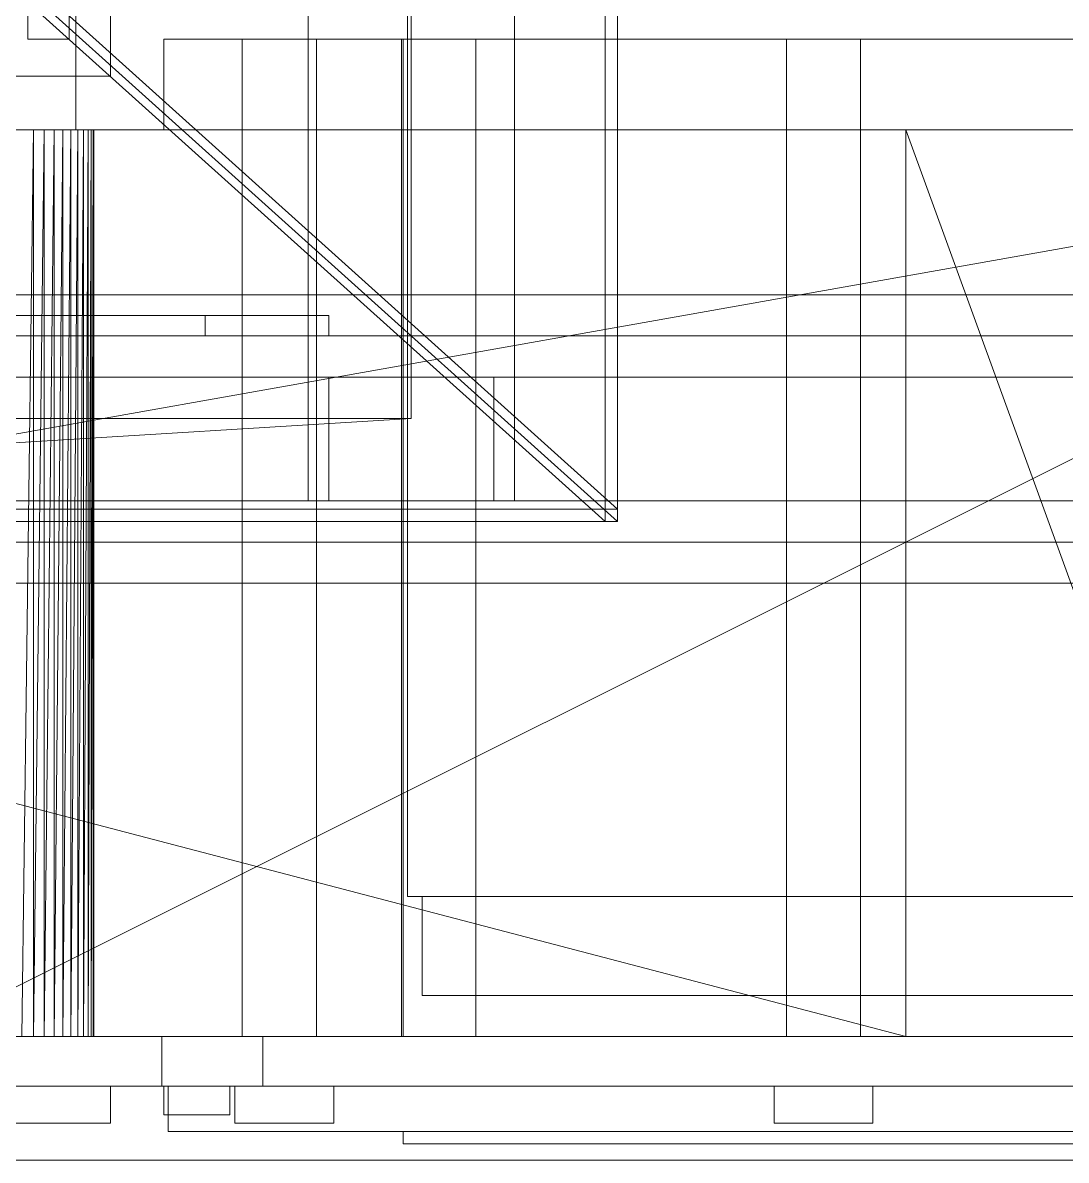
# Model space of a CAD drawing. Header units: millimetres. Extents: x -1970 to 59977, y -65068 to 6837.
# Drawn here: x 25933.9 to 26187.1, y -18460 to -18184 of the extents above; entities that cross this region are included whole.
import ezdxf

# ---------------------------------------------------------------- set-up
doc = ezdxf.new("R2010")
doc.units = ezdxf.units.MM
for name, color, linetype, lineweight in [('superior_briquetadora', 7, 'Continuous', 0), ('superior_C02-briq', 7, 'Continuous', 0), ('superior_C05', 7, 'Continuous', 0)]:
    doc.layers.add(name, color=color, linetype=linetype, lineweight=lineweight)

msp = doc.modelspace()

# ---------------------------------------------------------------- linework, layer by layer
at = {"layer": 'superior_briquetadora'}
for p, q in [((26075.187, -17655), (26075.187, -18305)), ((26078.187, -17655), (26078.187, -18305)), ((25946.837, -18160), (25946.837, -18210)), ((26027.308, -18160), (26027.308, -18396)), ((25928.187, -18167), (26078.187, -18302)), ((26075.187, -18305), (25925.187, -18170)), ((25928.187, -18170), (26078.187, -18305)), ((25955.187, -18171), (25955.187, -18197)), ((25935.187, -18188), (25935.187, -18178)), ((25945.187, -18178), (25945.187, -18188)), ((25945.187, -18188), (25935.187, -18188)), ((25968.187, -18188), (25969.353, -18188)), ((25968.187, -18188), (25968.187, -18210)), ((25969.353, -18188), (25972.836, -18188)), ((25972.836, -18188), (25978.584, -18188)), ((25978.584, -18188), (25986.514, -18188)), ((25986.514, -18188), (25996.509, -18188)), ((25987.187, -18430), (25987.187, -18188)), ((25988.078, -18188), (25987.187, -18188)), ((25990.575, -18188), (25988.078, -18188)), ((25994.184, -18188), (25990.575, -18188)), ((25998.189, -18188), (25994.184, -18188)), ((25996.509, -18188), (26008.425, -18188)), ((26001.798, -18188), (25998.189, -18188)), ((26004.295, -18188), (26001.798, -18188)), ((26005.187, -18188), (26004.295, -18188)), ((26005.187, -18430), (26005.187, -18188)), ((26008.425, -18188), (26022.087, -18188)), ((26022.087, -18188), (26037.296, -18188)), ((26025.848, -18430), (26025.848, -18188)), ((26026.74, -18188), (26025.848, -18188)), ((26026.187, -18188), (26026.187, -18430)), ((26027.923, -18188), (26026.187, -18188)), ((26029.237, -18188), (26026.74, -18188)), ((26033.074, -18188), (26027.923, -18188)), ((26032.846, -18188), (26029.237, -18188)), ((26036.851, -18188), (26032.846, -18188)), ((26041.464, -18188), (26033.074, -18188)), ((26040.46, -18188), (26036.851, -18188)), ((26037.296, -18188), (26053.831, -18188)), ((26042.957, -18188), (26040.46, -18188)), ((26052.808, -18188), (26041.464, -18188)), ((26043.848, -18188), (26042.957, -18188)), ((26043.848, -18430), (26043.848, -18188)), ((26066.718, -18188), (26052.808, -18188)), ((26053.831, -18188), (26071.45, -18188)), ((26082.721, -18188), (26066.718, -18188)), ((26071.45, -18188), (26089.896, -18188)), ((26100.273, -18188), (26082.721, -18188)), ((26089.896, -18188), (26108.901, -18188)), ((26118.775, -18188), (26100.273, -18188)), ((26108.901, -18188), (26128.187, -18188)), ((26137.598, -18188), (26118.775, -18188)), ((26119.187, -18430), (26119.187, -18188)), ((26120.078, -18188), (26119.187, -18188)), ((26122.575, -18188), (26120.078, -18188)), ((26126.184, -18188), (26122.575, -18188)), ((26130.189, -18188), (26126.184, -18188)), ((26128.187, -18188), (26147.472, -18188)), ((26133.798, -18188), (26130.189, -18188)), ((26136.295, -18188), (26133.798, -18188)), ((26137.187, -18188), (26136.295, -18188)), ((26137.187, -18430), (26137.187, -18188)), ((26156.1, -18188), (26137.598, -18188)), ((26147.472, -18188), (26166.477, -18188)), ((26173.652, -18188), (26156.1, -18188)), ((26166.477, -18188), (26184.923, -18188)), ((26189.655, -18188), (26173.652, -18188)), ((26184.923, -18188), (26202.542, -18188)), ((25955.187, -18197), (25501.187, -18197)), ((24748.187, -18210), (26708.187, -18210)), ((26348.187, -18210), (25108.187, -18430)), ((26348.187, -18210), (25108.187, -18210)), ((26348.187, -18210), (25121.52, -18210)), ((26624.187, -18210), (25121.52, -18210)), ((25308.187, -18210), (26148.187, -18210)), ((25308.187, -18210), (26148.187, -18430)), ((26148.187, -18210), (25541.421, -18210)), ((26148.187, -18210), (25544.625, -18210)), ((26348.187, -18210), (25908.187, -18210)), ((25936.52, -18210), (25908.187, -18210)), ((25939.122, -18210), (25908.187, -18210)), ((25941.521, -18210), (25908.187, -18210)), ((25943.696, -18210), (25908.187, -18210)), ((26228.187, -18210), (25908.187, -18210)), ((26348.187, -18210), (25908.187, -18430)), ((25914.952, -18210), (26148.187, -18210)), ((25918.187, -18210), (26148.187, -18210)), ((25921.421, -18210), (26148.187, -18210)), ((25924.625, -18210), (26148.187, -18210)), ((25924.907, -18210), (25937.816, -18210)), ((25938.457, -18210), (25925.706, -18210)), ((25927.766, -18210), (26148.187, -18210)), ((25930.815, -18210), (26148.187, -18210)), ((25936.52, -18210), (25933.743, -18430)), ((25936.52, -18210), (25933.743, -18210)), ((25933.743, -18210), (26148.187, -18210)), ((25939.122, -18210), (25936.52, -18430)), ((25936.52, -18210), (25936.52, -18430)), ((25939.122, -18210), (25936.52, -18210)), ((25936.52, -18210), (26148.187, -18210)), ((25937.816, -18210), (25946.837, -18210)), ((25947.193, -18210), (25938.457, -18210)), ((25941.521, -18210), (25939.122, -18430)), ((25939.122, -18210), (25939.122, -18430)), ((25941.521, -18210), (25939.122, -18210)), ((25939.122, -18210), (26148.187, -18210)), ((25943.696, -18210), (25941.521, -18430)), ((25941.521, -18210), (25941.521, -18430)), ((25943.696, -18210), (25941.521, -18210)), ((25941.521, -18210), (26148.187, -18210)), ((25945.625, -18210), (25943.696, -18430)), ((25943.696, -18430), (25943.696, -18210)), ((25945.625, -18210), (25943.696, -18210)), ((25943.696, -18210), (26148.187, -18210)), ((25943.696, -18210), (26228.187, -18210)), ((25947.29, -18210), (25945.625, -18430)), ((25945.625, -18430), (25945.625, -18210)), ((25947.29, -18210), (25945.625, -18210)), ((25945.625, -18210), (26148.187, -18210)), ((25945.625, -18210), (26228.187, -18210)), ((25946.837, -18210), (25950.184, -18210)), ((25950.184, -18210), (25947.193, -18210)), ((25948.675, -18210), (25947.29, -18430)), ((25947.29, -18430), (25947.29, -18210)), ((25948.675, -18210), (25947.29, -18210)), ((25947.29, -18210), (26148.187, -18210)), ((25947.29, -18210), (26228.187, -18210)), ((25949.766, -18210), (25948.675, -18430)), ((25948.675, -18430), (25948.675, -18210)), ((25949.766, -18210), (25948.675, -18210)), ((25948.675, -18210), (26148.187, -18210)), ((25948.675, -18210), (26228.187, -18210)), ((25950.552, -18210), (25949.766, -18430)), ((25949.766, -18430), (25949.766, -18210)), ((25950.552, -18210), (25949.766, -18210)), ((25949.766, -18210), (26148.187, -18210)), ((25949.766, -18210), (26228.187, -18210)), ((25951.028, -18210), (25950.552, -18430)), ((25950.552, -18430), (25950.552, -18210)), ((25951.028, -18210), (25950.552, -18210)), ((25950.552, -18210), (26148.187, -18210)), ((25951.187, -18210), (25951.028, -18430)), ((25951.028, -18430), (25951.028, -18210)), ((25951.187, -18210), (25951.028, -18210)), ((25951.028, -18210), (26148.187, -18210)), ((25951.187, -18430), (25951.187, -18210)), ((26148.187, -18210), (25951.187, -18210)), ((25968.187, -18210), (25969.353, -18210)), ((25969.353, -18210), (25972.836, -18210)), ((25972.836, -18210), (25978.584, -18210)), ((25978.584, -18210), (25986.514, -18210)), ((25986.514, -18210), (25996.509, -18210)), ((25996.509, -18210), (26008.425, -18210)), ((26008.425, -18210), (26022.087, -18210)), ((26022.087, -18210), (26037.296, -18210)), ((26037.296, -18210), (26053.831, -18210)), ((26053.831, -18210), (26071.45, -18210)), ((26071.45, -18210), (26089.896, -18210)), ((26089.896, -18210), (26108.901, -18210)), ((26108.901, -18210), (26128.187, -18210)), ((26128.187, -18210), (26147.472, -18210)), ((26147.472, -18210), (26166.477, -18210)), ((26148.187, -18210), (26228.187, -18210)), ((26148.187, -18430), (26148.187, -18210)), ((26148.187, -18210), (26228.187, -18430)), ((26166.477, -18210), (26184.923, -18210)), ((26184.923, -18210), (26202.542, -18210)), ((25448.187, -18255), (26008.187, -18255)), ((25978.187, -18260), (25978.187, -18255)), ((25978.187, -18255), (26008.187, -18255)), ((26008.187, -18255), (26008.187, -18260)), ((26008.187, -18260), (25448.187, -18260)), ((26008.187, -18260), (25978.187, -18260)), ((26078.187, -18302), (25378.187, -18302)), ((26078.187, -18305), (26078.187, -18302)), ((26078.187, -18305), (25378.187, -18305)), ((26078.187, -18305), (26075.187, -18305)), ((24628.187, -18320), (26828.187, -18320)), ((25028.187, -18320), (26678.187, -18320)), ((25028.187, -18320), (26828.187, -18320)), ((26027.308, -18396), (26030.213, -18396)), ((26028.28, -18396), (26027.308, -18396)), ((26033.091, -18396), (26028.28, -18396)), ((26030.213, -18396), (26036.884, -18396)), ((26030.804, -18396), (26033.609, -18396)), ((26030.804, -18396), (26030.804, -18420)), ((26031.742, -18396), (26030.804, -18396)), ((26036.386, -18396), (26031.742, -18396)), ((26041.556, -18396), (26033.091, -18396)), ((26033.609, -18396), (26040.048, -18396)), ((26044.558, -18396), (26036.386, -18396)), ((26036.884, -18396), (26047.063, -18396)), ((26040.048, -18396), (26049.874, -18396)), ((26053.351, -18396), (26041.556, -18396)), ((26055.944, -18396), (26044.558, -18396)), ((26047.063, -18396), (26060.359, -18396)), ((26049.874, -18396), (26062.71, -18396)), ((26068.021, -18396), (26053.351, -18396)), ((26070.106, -18396), (26055.944, -18396)), ((26060.359, -18396), (26076.262, -18396)), ((26062.71, -18396), (26078.062, -18396)), ((26085.004, -18396), (26068.021, -18396)), ((26086.5, -18396), (26070.106, -18396)), ((26076.262, -18396), (26094.161, -18396)), ((26078.062, -18396), (26095.34, -18396)), ((26103.646, -18396), (26085.004, -18396)), ((26104.496, -18396), (26086.5, -18396)), ((26094.161, -18396), (26113.367, -18396)), ((26095.34, -18396), (26113.88, -18396)), ((26123.231, -18396), (26103.646, -18396)), ((26123.402, -18396), (26104.496, -18396)), ((26113.367, -18396), (26133.142, -18396)), ((26113.88, -18396), (26132.971, -18396)), ((26143.006, -18396), (26123.231, -18396)), ((26142.493, -18396), (26123.402, -18396)), ((26132.971, -18396), (26151.877, -18396)), ((26133.142, -18396), (26152.728, -18396)), ((26161.033, -18396), (26142.493, -18396)), ((26162.212, -18396), (26143.006, -18396)), ((26151.877, -18396), (26169.873, -18396)), ((26152.728, -18396), (26171.37, -18396)), ((26178.312, -18396), (26161.033, -18396)), ((26180.111, -18396), (26162.212, -18396)), ((26169.873, -18396), (26186.267, -18396)), ((26171.37, -18396), (26188.352, -18396)), ((26193.664, -18396), (26178.312, -18396)), ((26196.014, -18396), (26180.111, -18396)), ((26186.267, -18396), (26200.429, -18396)), ((26030.804, -18420), (26033.609, -18420)), ((26031.742, -18420), (26030.804, -18420)), ((26036.386, -18420), (26031.742, -18420)), ((26033.609, -18420), (26040.048, -18420)), ((26044.558, -18420), (26036.386, -18420)), ((26040.048, -18420), (26049.874, -18420)), ((26055.944, -18420), (26044.558, -18420)), ((26049.874, -18420), (26062.71, -18420)), ((26070.106, -18420), (26055.944, -18420)), ((26062.71, -18420), (26078.062, -18420)), ((26086.5, -18420), (26070.106, -18420)), ((26078.062, -18420), (26095.34, -18420)), ((26104.496, -18420), (26086.5, -18420)), ((26095.34, -18420), (26113.88, -18420)), ((26123.402, -18420), (26104.496, -18420)), ((26113.88, -18420), (26132.971, -18420)), ((26142.493, -18420), (26123.402, -18420)), ((26132.971, -18420), (26151.877, -18420)), ((26161.033, -18420), (26142.493, -18420)), ((26151.877, -18420), (26169.873, -18420)), ((26178.312, -18420), (26161.033, -18420)), ((26169.873, -18420), (26186.267, -18420)), ((26193.664, -18420), (26178.312, -18420)), ((26186.267, -18420), (26200.429, -18420)), ((24628.187, -18430), (26828.187, -18430)), ((26708.187, -18430), (24748.187, -18430)), ((24778.187, -18430), (26678.187, -18430)), ((24832.187, -18430), (26334.853, -18430)), ((25108.187, -18430), (26348.187, -18430)), ((25108.187, -18430), (26334.853, -18430)), ((26148.187, -18430), (25308.187, -18430)), ((25908.187, -18430), (26348.187, -18430)), ((26228.187, -18430), (25908.187, -18430)), ((25941.521, -18430), (25908.187, -18430)), ((25908.187, -18430), (25943.696, -18430)), ((25939.122, -18430), (25908.187, -18430)), ((25936.52, -18430), (25908.187, -18430)), ((26148.187, -18430), (25914.952, -18430)), ((25918.187, -18430), (25937.339, -18430)), ((26148.187, -18430), (25918.187, -18430)), ((26148.187, -18430), (25921.421, -18430)), ((26148.187, -18430), (25924.625, -18430)), ((25927.653, -18430), (25934.158, -18430)), ((26148.187, -18430), (25927.766, -18430)), ((26148.187, -18430), (25930.815, -18430)), ((25933.743, -18430), (25936.52, -18430)), ((26148.187, -18430), (25933.743, -18430)), ((25934.158, -18430), (25942.42, -18430)), ((25936.52, -18430), (25939.122, -18430)), ((26148.187, -18430), (25936.52, -18430)), ((25937.339, -18430), (25955.187, -18430)), ((25939.122, -18430), (25941.521, -18430)), ((26148.187, -18430), (25939.122, -18430)), ((25941.521, -18430), (25943.696, -18430)), ((26148.187, -18430), (25941.521, -18430)), ((25942.42, -18430), (25952.365, -18430)), ((25943.696, -18430), (25945.625, -18430)), ((26228.187, -18430), (25943.696, -18430)), ((26148.187, -18430), (25943.696, -18430)), ((25945.625, -18430), (25947.29, -18430)), ((26228.187, -18430), (25945.625, -18430)), ((26148.187, -18430), (25945.625, -18430)), ((25947.29, -18430), (25948.675, -18430)), ((26228.187, -18430), (25947.29, -18430)), ((26148.187, -18430), (25947.29, -18430)), ((25948.675, -18430), (25949.766, -18430)), ((26228.187, -18430), (25948.675, -18430)), ((26148.187, -18430), (25948.675, -18430)), ((25949.766, -18430), (25950.552, -18430)), ((25949.766, -18430), (26228.187, -18430)), ((26148.187, -18430), (25949.766, -18430)), ((25950.552, -18430), (25951.028, -18430)), ((26148.187, -18430), (25950.552, -18430)), ((25951.028, -18430), (25951.187, -18430)), ((26148.187, -18430), (25951.028, -18430)), ((26148.187, -18430), (25951.187, -18430)), ((25952.365, -18430), (25963.901, -18430)), ((25955.187, -18430), (25970.512, -18430)), ((25963.901, -18430), (25976.926, -18430)), ((25967.687, -18430), (25967.687, -18442)), ((25968.857, -18430), (25967.687, -18430)), ((25972.35, -18430), (25968.857, -18430)), ((25970.512, -18430), (25982.272, -18430)), ((25978.116, -18430), (25972.35, -18430)), ((25976.926, -18430), (25991.321, -18430)), ((25986.071, -18430), (25978.116, -18430)), ((25982.272, -18430), (25989.665, -18430)), ((25996.098, -18430), (25986.071, -18430)), ((25988.078, -18430), (25987.187, -18430)), ((25990.575, -18430), (25988.078, -18430)), ((25989.665, -18430), (25992.187, -18430)), ((25994.184, -18430), (25990.575, -18430)), ((25991.321, -18430), (26006.955, -18430)), ((25992.187, -18430), (25992.187, -18442)), ((25998.189, -18430), (25994.184, -18430)), ((26008.051, -18430), (25996.098, -18430)), ((26001.798, -18430), (25998.189, -18430)), ((26004.295, -18430), (26001.798, -18430)), ((26005.187, -18430), (26004.295, -18430)), ((26006.955, -18430), (26023.687, -18430)), ((26021.755, -18430), (26008.051, -18430)), ((26037.012, -18430), (26021.755, -18430)), ((26023.687, -18430), (26041.365, -18430)), ((26026.74, -18430), (26025.848, -18430)), ((26027.923, -18430), (26026.187, -18430)), ((26029.237, -18430), (26026.74, -18430)), ((26033.074, -18430), (26027.923, -18430)), ((26032.846, -18430), (26029.237, -18430)), ((26036.851, -18430), (26032.846, -18430)), ((26041.464, -18430), (26033.074, -18430)), ((26040.46, -18430), (26036.851, -18430)), ((26053.599, -18430), (26037.012, -18430)), ((26042.957, -18430), (26040.46, -18430)), ((26041.365, -18430), (26059.829, -18430)), ((26052.808, -18430), (26041.464, -18430)), ((26043.848, -18430), (26042.957, -18430)), ((26066.718, -18430), (26052.808, -18430)), ((26071.272, -18430), (26053.599, -18430)), ((26059.829, -18430), (26078.913, -18430)), ((26082.721, -18430), (26066.718, -18430)), ((26089.776, -18430), (26071.272, -18430)), ((26078.913, -18430), (26098.443, -18430)), ((26100.273, -18430), (26082.721, -18430)), ((26108.84, -18430), (26089.776, -18430)), ((26098.443, -18430), (26118.242, -18430)), ((26118.775, -18430), (26100.273, -18430)), ((26128.187, -18430), (26108.84, -18430)), ((26118.242, -18430), (26138.131, -18430)), ((26137.598, -18430), (26118.775, -18430)), ((26120.078, -18430), (26119.187, -18430)), ((26122.575, -18430), (26120.078, -18430)), ((26126.184, -18430), (26122.575, -18430)), ((26130.189, -18430), (26126.184, -18430)), ((26147.533, -18430), (26128.187, -18430)), ((26133.798, -18430), (26130.189, -18430)), ((26136.295, -18430), (26133.798, -18430)), ((26137.187, -18430), (26136.295, -18430)), ((26156.1, -18430), (26137.598, -18430)), ((26138.131, -18430), (26157.93, -18430)), ((26166.597, -18430), (26147.533, -18430)), ((26228.187, -18430), (26148.187, -18430)), ((26173.652, -18430), (26156.1, -18430)), ((26157.93, -18430), (26177.46, -18430)), ((26185.101, -18430), (26166.597, -18430)), ((26189.655, -18430), (26173.652, -18430)), ((26177.46, -18430), (26196.544, -18430)), ((26202.775, -18430), (26185.101, -18430)), ((25918.187, -18442), (25937.339, -18442)), ((25927.653, -18442), (25934.158, -18442)), ((25932.375, -18442), (25935.705, -18442)), ((25934.158, -18442), (25942.42, -18442)), ((25935.705, -18442), (25940.516, -18442)), ((25937.339, -18442), (25955.187, -18442)), ((25940.516, -18442), (25945.857, -18442)), ((25942.42, -18442), (25952.365, -18442)), ((25945.857, -18442), (25950.668, -18442)), ((25950.668, -18442), (25953.998, -18442)), ((25952.365, -18442), (25963.901, -18442)), ((25953.998, -18442), (25955.187, -18442)), ((25955.187, -18442), (25955.187, -18451)), ((25955.187, -18442), (25970.512, -18442)), ((25963.901, -18442), (25976.926, -18442)), ((25968.857, -18442), (25967.687, -18442)), ((25968.979, -18442), (25968.187, -18442)), ((25968.187, -18442), (25968.187, -18449)), ((25972.35, -18442), (25968.857, -18442)), ((25971.199, -18442), (25968.979, -18442)), ((25969.187, -18442), (25970.44, -18442)), ((25969.187, -18442), (25969.187, -18453)), ((25970.44, -18442), (25974.182, -18442)), ((25970.512, -18442), (25982.272, -18442)), ((25974.406, -18442), (25971.199, -18442)), ((25978.116, -18442), (25972.35, -18442)), ((25974.182, -18442), (25980.352, -18442)), ((25977.967, -18442), (25974.406, -18442)), ((25976.926, -18442), (25991.321, -18442)), ((25981.174, -18442), (25977.967, -18442)), ((25986.071, -18442), (25978.116, -18442)), ((25980.352, -18442), (25988.854, -18442)), ((25983.394, -18442), (25981.174, -18442)), ((25982.272, -18442), (25989.665, -18442)), ((25984.187, -18442), (25983.394, -18442)), ((25984.187, -18442), (25984.187, -18449)), ((25986.56, -18442), (25985.372, -18442)), ((25985.372, -18442), (25985.372, -18451)), ((25996.098, -18442), (25986.071, -18442)), ((25989.89, -18442), (25986.56, -18442)), ((25988.854, -18442), (25999.553, -18442)), ((25989.665, -18442), (25992.187, -18442)), ((25994.702, -18442), (25989.89, -18442)), ((25991.321, -18442), (26006.955, -18442)), ((26000.042, -18442), (25994.702, -18442)), ((26008.051, -18442), (25996.098, -18442)), ((25999.553, -18442), (26012.281, -18442)), ((26004.854, -18442), (26000.042, -18442)), ((26008.183, -18442), (26004.854, -18442)), ((26006.955, -18442), (26023.687, -18442)), ((26021.755, -18442), (26008.051, -18442)), ((26009.372, -18442), (26008.183, -18442)), ((26009.372, -18442), (26009.372, -18451)), ((26012.281, -18442), (26026.836, -18442)), ((26037.012, -18442), (26021.755, -18442)), ((26023.687, -18442), (26041.365, -18442)), ((26026.836, -18442), (26042.99, -18442)), ((26053.599, -18442), (26037.012, -18442)), ((26041.365, -18442), (26059.829, -18442)), ((26042.99, -18442), (26060.488, -18442)), ((26071.272, -18442), (26053.599, -18442)), ((26059.829, -18442), (26078.913, -18442)), ((26060.488, -18442), (26079.053, -18442)), ((26089.776, -18442), (26071.272, -18442)), ((26078.913, -18442), (26098.443, -18442)), ((26079.053, -18442), (26098.393, -18442)), ((26108.84, -18442), (26089.776, -18442)), ((26098.393, -18442), (26118.203, -18442)), ((26098.443, -18442), (26118.242, -18442)), ((26128.187, -18442), (26108.84, -18442)), ((26117.375, -18442), (26116.187, -18442)), ((26116.187, -18442), (26116.187, -18451)), ((26120.705, -18442), (26117.375, -18442)), ((26118.203, -18442), (26138.17, -18442)), ((26118.242, -18442), (26138.131, -18442)), ((26125.516, -18442), (26120.705, -18442)), ((26130.857, -18442), (26125.516, -18442)), ((26147.533, -18442), (26128.187, -18442)), ((26135.668, -18442), (26130.857, -18442)), ((26138.998, -18442), (26135.668, -18442)), ((26138.131, -18442), (26157.93, -18442)), ((26138.17, -18442), (26157.98, -18442)), ((26140.187, -18442), (26138.998, -18442)), ((26140.187, -18442), (26140.187, -18451)), ((26166.597, -18442), (26147.533, -18442)), ((26157.93, -18442), (26177.46, -18442)), ((26157.98, -18442), (26177.32, -18442)), ((26185.101, -18442), (26166.597, -18442)), ((26177.32, -18442), (26195.885, -18442)), ((26177.46, -18442), (26196.544, -18442)), ((26202.775, -18442), (26185.101, -18442)), ((25968.187, -18449), (25968.979, -18449)), ((25968.979, -18449), (25971.199, -18449)), ((25971.199, -18449), (25974.406, -18449)), ((25974.406, -18449), (25977.967, -18449)), ((25977.967, -18449), (25981.174, -18449)), ((25981.174, -18449), (25983.394, -18449)), ((25983.394, -18449), (25984.187, -18449)), ((25932.375, -18451), (25935.705, -18451)), ((25935.705, -18451), (25940.516, -18451)), ((25940.516, -18451), (25945.857, -18451)), ((25945.857, -18451), (25950.668, -18451)), ((25950.668, -18451), (25953.998, -18451)), ((25953.998, -18451), (25955.187, -18451)), ((25969.187, -18453), (25970.44, -18453)), ((25970.44, -18453), (25974.182, -18453)), ((25974.182, -18453), (25980.352, -18453)), ((25980.352, -18453), (25988.854, -18453)), ((25985.372, -18451), (25986.56, -18451)), ((25986.56, -18451), (25989.89, -18451)), ((25988.854, -18453), (25999.553, -18453)), ((25989.89, -18451), (25994.702, -18451)), ((25994.702, -18451), (26000.042, -18451)), ((25999.553, -18453), (26012.281, -18453)), ((26000.042, -18451), (26004.854, -18451)), ((26004.854, -18451), (26008.183, -18451)), ((26008.183, -18451), (26009.372, -18451)), ((26012.281, -18453), (26026.836, -18453)), ((26026.187, -18453), (26027.923, -18453)), ((26026.187, -18453), (26026.187, -18456)), ((26026.836, -18453), (26042.99, -18453)), ((26027.923, -18453), (26033.074, -18453)), ((26033.074, -18453), (26041.464, -18453)), ((26041.464, -18453), (26052.808, -18453)), ((26042.99, -18453), (26060.488, -18453)), ((26052.808, -18453), (26066.718, -18453)), ((26060.488, -18453), (26079.053, -18453)), ((26066.718, -18453), (26082.721, -18453)), ((26079.053, -18453), (26098.393, -18453)), ((26082.721, -18453), (26100.273, -18453)), ((26098.393, -18453), (26118.203, -18453)), ((26100.273, -18453), (26118.775, -18453)), ((26116.187, -18451), (26117.375, -18451)), ((26117.375, -18451), (26120.705, -18451)), ((26118.203, -18453), (26138.17, -18453)), ((26118.775, -18453), (26137.598, -18453)), ((26120.705, -18451), (26125.516, -18451)), ((26125.516, -18451), (26130.857, -18451)), ((26130.857, -18451), (26135.668, -18451)), ((26135.668, -18451), (26138.998, -18451)), ((26137.598, -18453), (26156.1, -18453)), ((26138.17, -18453), (26157.98, -18453)), ((26138.998, -18451), (26140.187, -18451)), ((26156.1, -18453), (26173.652, -18453)), ((26157.98, -18453), (26177.32, -18453)), ((26173.652, -18453), (26189.655, -18453)), ((26177.32, -18453), (26195.885, -18453)), ((26026.187, -18456), (26027.923, -18456)), ((26027.923, -18456), (26033.074, -18456)), ((26033.074, -18456), (26041.464, -18456)), ((26041.464, -18456), (26052.808, -18456)), ((26052.808, -18456), (26066.718, -18456)), ((26066.718, -18456), (26082.721, -18456)), ((26082.721, -18456), (26100.273, -18456)), ((26100.273, -18456), (26118.775, -18456)), ((26118.775, -18456), (26137.598, -18456)), ((26137.598, -18456), (26156.1, -18456)), ((26156.1, -18456), (26173.652, -18456)), ((26173.652, -18456), (26189.655, -18456)), ((24628.187, -18460), (26828.187, -18460)), ((24778.187, -18460), (26678.187, -18460))]:
    msp.add_line(p, q, dxfattribs=at)
at = {"layer": 'superior_C02-briq'}
for p, q in [((26028.187, -17680), (26028.187, -18280)), ((26028.187, -18280), (25428.187, -18280)), ((25703.187, -18300), (26028.187, -18280))]:
    msp.add_line(p, q, dxfattribs=at)
at = {"layer": 'superior_C05'}
for p, q in [((26003.187, -18300), (26003.187, -17700)), ((26053.187, -17700), (26053.187, -18300)), ((26003.187, -18250), (26003.187, -17750)), ((26053.187, -17750), (26053.187, -18250)), ((25128.187, -18250), (27628.187, -18250)), ((27538.187, -18250), (25218.187, -18250)), ((26053.187, -18250), (26003.187, -18250)), ((25203.187, -18260), (27183.187, -18260)), ((25038.187, -18270), (27328.187, -18270)), ((26008.187, -18300), (26008.187, -18270)), ((26008.187, -18270), (26048.187, -18270)), ((26048.187, -18270), (26048.187, -18300)), ((27328.187, -18300), (25038.187, -18300)), ((26053.187, -18300), (26003.187, -18300)), ((26048.187, -18300), (26008.187, -18300)), ((27183.187, -18310), (25203.187, -18310))]:
    msp.add_line(p, q, dxfattribs=at)

doc.saveas('drawing.dxf')
